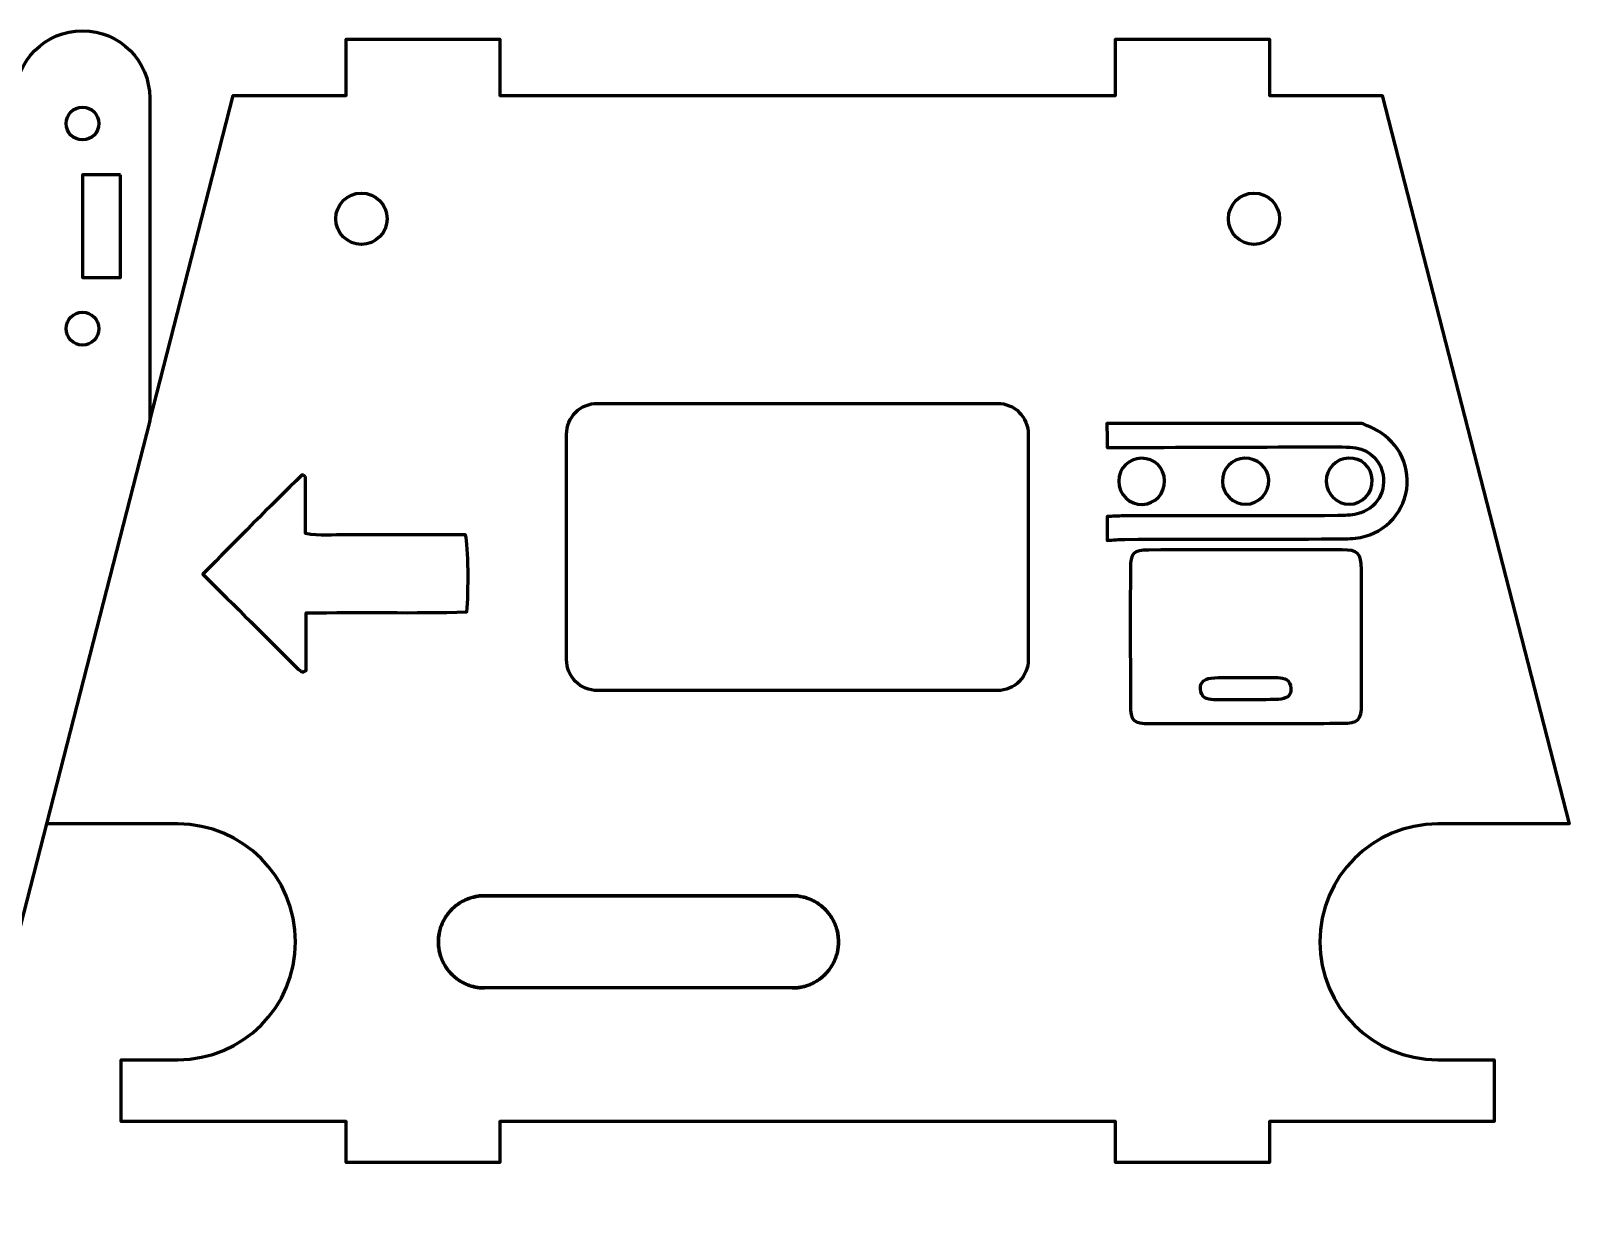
# Model space of a CAD drawing. Header units: millimetres. Extents: x -506 to -29, y -1445 to -43.
# Drawn here: x -352.4 to -202.5, y -997.3 to -881.7 of the extents above; entities that cross this region are included whole.
import ezdxf

# ---------------------------------------------------------------- set-up
doc = ezdxf.new("R2010")
doc.units = ezdxf.units.MM
doc.linetypes.add('K5LT_BASIC', pattern=[0])

# ---------------------------------------------------------------- blocks, each defined once
blk = doc.blocks.new('U40')
at = {"color": 150, "linetype": 'K5LT_BASIC', "lineweight": 60, "true_color": 0x0080ff}
blk.add_lwpolyline([(-465.83, -1027.26), (-465.83, -1013.26), (-476.83, -1013.26), (-500.83, -919.76), (-500.83, -913.26), (-500.83, -888.26, -1), (-487.74, -888.26), (-487.74, -913.26), (-465.83, -913.26), (-465.83, -909.26), (-450.83, -909.26), (-450.83, -913.26), (-390.83, -913.26), (-390.83, -909.26), (-375.83, -909.26), (-375.83, -913.26), (-353.93, -913.26), (-353.93, -888.26, -1), (-340.83, -888.26), (-340.83, -913.26), (-340.83, -919.76), (-364.83, -1013.26), (-375.83, -1013.26), (-375.83, -1027.26)], format="xyb", dxfattribs=at)
blk.add_lwpolyline([(-343.68, -895.76), (-347.38, -895.76), (-347.38, -905.76), (-343.68, -905.76)], close=True, dxfattribs=at)
for centre in [(-347.38, -890.76), (-347.38, -910.76)]:
    blk.add_circle(centre, 1.6, dxfattribs=at)
blk = doc.blocks.new('U41')
at = {"color": 150, "linetype": 'K5LT_BASIC', "lineweight": 60, "true_color": 0x0080ff}
for p, q in [((-298.19, -975.04), (-308.19, -975.04)), ((-288.19, -975.04), (-298.19, -975.04)), ((-278.19, -975.04), (-288.19, -975.04))]:
    blk.add_line(p, q, dxfattribs=at)
blk = doc.blocks.new('U42')
at = {"color": 150, "linetype": 'K5LT_BASIC', "lineweight": 60, "true_color": 0x0080ff}
for p, q in [((-298.19, -966.04), (-308.19, -966.04)), ((-288.19, -966.04), (-298.19, -966.04)), ((-278.19, -966.04), (-288.19, -966.04))]:
    blk.add_line(p, q, dxfattribs=at)
blk = doc.blocks.new('U43')
at = {"color": 150, "linetype": 'K5LT_BASIC', "lineweight": 60, "true_color": 0x0080ff}
for p, q in [((-278.13, -966.04), (-278.19, -966.04)), ((-278.05, -966.05), (-278.13, -966.04)), ((-278.01, -966.05), (-278.05, -966.05)), ((-277.99, -966.05), (-278.01, -966.05)), ((-277.98, -966.05), (-277.99, -966.05)), ((-277.9, -966.05), (-277.98, -966.05)), ((-277.98, -966.05), (-277.98, -966.05)), ((-277.8, -966.06), (-277.9, -966.05)), ((-277.75, -966.06), (-277.8, -966.06)), ((-277.72, -966.07), (-277.75, -966.06)), ((-277.71, -966.07), (-277.72, -966.07)), ((-277.7, -966.07), (-277.71, -966.07)), ((-277.59, -966.08), (-277.7, -966.07)), ((-277.48, -966.1), (-277.59, -966.08)), ((-277.43, -966.11), (-277.48, -966.1)), ((-277.4, -966.11), (-277.43, -966.11)), ((-277.39, -966.12), (-277.4, -966.11)), ((-277.38, -966.12), (-277.39, -966.12)), ((-277.26, -966.14), (-277.38, -966.12)), ((-277.15, -966.17), (-277.26, -966.14)), ((-277.09, -966.18), (-277.15, -966.17)), ((-277.06, -966.19), (-277.09, -966.18)), ((-277.05, -966.19), (-277.06, -966.19)), ((-277.04, -966.19), (-277.05, -966.19)), ((-276.92, -966.23), (-277.04, -966.19)), ((-276.81, -966.26), (-276.92, -966.23)), ((-276.75, -966.28), (-276.81, -966.26)), ((-276.73, -966.29), (-276.75, -966.28)), ((-276.71, -966.29), (-276.73, -966.29)), ((-276.7, -966.3), (-276.71, -966.29)), ((-276.59, -966.34), (-276.7, -966.3)), ((-276.47, -966.38), (-276.59, -966.34)), ((-276.42, -966.41), (-276.47, -966.38)), ((-276.39, -966.42), (-276.42, -966.41)), ((-276.38, -966.42), (-276.39, -966.42)), ((-276.37, -966.43), (-276.38, -966.42)), ((-276.25, -966.48), (-276.37, -966.43)), ((-276.14, -966.54), (-276.25, -966.48)), ((-276.09, -966.56), (-276.14, -966.54)), ((-276.06, -966.58), (-276.09, -966.56)), ((-276.05, -966.59), (-276.06, -966.58)), ((-276.04, -966.59), (-276.05, -966.59)), ((-275.93, -966.65), (-276.04, -966.59)), ((-275.82, -966.72), (-275.93, -966.65)), ((-275.77, -966.75), (-275.82, -966.72)), ((-275.74, -966.77), (-275.77, -966.75)), ((-275.73, -966.78), (-275.74, -966.77)), ((-275.72, -966.78), (-275.73, -966.78)), ((-275.61, -966.86), (-275.72, -966.78)), ((-275.51, -966.93), (-275.61, -966.86)), ((-275.45, -966.97), (-275.51, -966.93)), ((-275.43, -966.99), (-275.45, -966.97)), ((-275.42, -967), (-275.43, -966.99)), ((-275.41, -967.01), (-275.42, -967)), ((-275.3, -967.09), (-275.41, -967.01)), ((-275.21, -967.18), (-275.3, -967.09)), ((-275.16, -967.22), (-275.21, -967.18)), ((-275.13, -967.24), (-275.16, -967.22)), ((-275.12, -967.25), (-275.13, -967.24)), ((-275.11, -967.26), (-275.12, -967.25)), ((-275.02, -967.35), (-275.11, -967.26)), ((-274.92, -967.45), (-275.02, -967.35)), ((-274.88, -967.5), (-274.92, -967.45)), ((-274.86, -967.52), (-274.88, -967.5)), ((-274.85, -967.53), (-274.86, -967.52)), ((-274.84, -967.54), (-274.85, -967.53)), ((-274.75, -967.64), (-274.84, -967.54)), ((-274.66, -967.75), (-274.75, -967.64)), ((-274.62, -967.8), (-274.66, -967.75)), ((-274.6, -967.83), (-274.62, -967.8)), ((-274.59, -967.84), (-274.6, -967.83)), ((-274.59, -967.85), (-274.59, -967.84)), ((-274.5, -967.96), (-274.59, -967.85)), ((-274.43, -968.07), (-274.5, -967.96)), ((-274.39, -968.13), (-274.43, -968.07)), ((-274.37, -968.16), (-274.39, -968.13)), ((-274.36, -968.17), (-274.37, -968.16)), ((-274.36, -968.18), (-274.36, -968.17)), ((-274.29, -968.3), (-274.36, -968.18)), ((-274.22, -968.42), (-274.29, -968.3)), ((-274.19, -968.49), (-274.22, -968.42)), ((-274.17, -968.52), (-274.19, -968.49)), ((-274.16, -968.53), (-274.17, -968.52)), ((-274.16, -968.54), (-274.16, -968.53)), ((-274.1, -968.67), (-274.16, -968.54)), ((-274.04, -968.8), (-274.1, -968.67)), ((-274.02, -968.86), (-274.04, -968.8)), ((-274, -968.89), (-274.02, -968.86)), ((-274, -968.91), (-274, -968.89)), ((-273.99, -968.92), (-274, -968.91)), ((-273.94, -969.05), (-273.99, -968.92)), ((-273.9, -969.18), (-273.94, -969.05)), ((-273.88, -969.25), (-273.9, -969.18)), ((-273.87, -969.29), (-273.88, -969.25)), ((-273.86, -969.3), (-273.87, -969.29)), ((-273.86, -969.31), (-273.86, -969.3)), ((-273.82, -969.45), (-273.86, -969.31)), ((-273.79, -969.59), (-273.82, -969.45)), ((-273.78, -969.66), (-273.79, -969.59)), ((-273.77, -969.69), (-273.78, -969.66)), ((-273.77, -969.71), (-273.77, -969.69)), ((-273.77, -969.72), (-273.77, -969.71)), ((-273.74, -969.86), (-273.77, -969.72)), ((-273.72, -970), (-273.74, -969.86)), ((-273.71, -970.07), (-273.72, -970)), ((-273.71, -970.11), (-273.71, -970.07)), ((-273.71, -970.12), (-273.71, -970.11)), ((-273.71, -970.13), (-273.71, -970.12)), ((-273.7, -970.28), (-273.71, -970.13)), ((-273.85, -971.74), (-273.83, -971.67)), ((-273.83, -971.67), (-273.8, -971.54)), ((-273.8, -971.54), (-273.77, -971.39)), ((-273.77, -971.37), (-273.76, -971.33)), ((-273.77, -971.38), (-273.77, -971.37)), ((-273.77, -971.39), (-273.77, -971.38)), ((-273.76, -971.33), (-273.75, -971.26)), ((-273.75, -971.26), (-273.73, -971.12)), ((-273.73, -971.12), (-273.71, -970.98)), ((-273.71, -970.91), (-273.7, -970.84)), ((-273.71, -970.95), (-273.71, -970.91)), ((-273.71, -970.97), (-273.71, -970.95)), ((-273.71, -970.98), (-273.71, -970.97)), ((-273.69, -970.42), (-273.7, -970.28)), ((-273.7, -970.84), (-273.69, -970.7)), ((-273.69, -970.49), (-273.69, -970.42)), ((-273.69, -970.53), (-273.69, -970.49)), ((-273.69, -970.55), (-273.69, -970.53)), ((-273.69, -970.7), (-273.69, -970.55)), ((-273.69, -970.55), (-273.69, -970.55)), ((-274.6, -973.26), (-274.58, -973.23)), ((-274.58, -973.23), (-274.54, -973.17)), ((-274.54, -973.17), (-274.46, -973.06)), ((-274.46, -973.06), (-274.38, -972.94)), ((-274.38, -972.93), (-274.37, -972.92)), ((-274.38, -972.94), (-274.38, -972.93)), ((-274.37, -972.92), (-274.35, -972.89)), ((-274.35, -972.89), (-274.31, -972.83)), ((-274.31, -972.83), (-274.24, -972.71)), ((-274.24, -972.71), (-274.18, -972.58)), ((-274.18, -972.58), (-274.17, -972.57)), ((-274.17, -972.56), (-274.15, -972.52)), ((-274.17, -972.57), (-274.17, -972.56)), ((-274.15, -972.52), (-274.12, -972.46)), ((-274.12, -972.46), (-274.06, -972.33)), ((-274.06, -972.33), (-274.01, -972.2)), ((-274.01, -972.2), (-274, -972.19)), ((-274, -972.17), (-273.98, -972.14)), ((-274, -972.19), (-274, -972.17)), ((-273.98, -972.14), (-273.96, -972.07)), ((-273.96, -972.07), (-273.91, -971.94)), ((-273.91, -971.94), (-273.87, -971.8)), ((-273.87, -971.79), (-273.86, -971.78)), ((-273.87, -971.8), (-273.87, -971.79)), ((-273.86, -971.78), (-273.85, -971.74)), ((-276.66, -974.77), (-276.54, -974.73)), ((-276.54, -974.73), (-276.43, -974.69)), ((-276.43, -974.69), (-276.42, -974.68)), ((-276.42, -974.68), (-276.41, -974.68)), ((-276.41, -974.68), (-276.38, -974.66)), ((-276.38, -974.66), (-276.33, -974.64)), ((-276.33, -974.64), (-276.21, -974.59)), ((-276.21, -974.59), (-276.1, -974.53)), ((-276.1, -974.53), (-276.09, -974.52)), ((-276.09, -974.52), (-276.08, -974.52)), ((-276.08, -974.52), (-276.05, -974.5)), ((-276.05, -974.5), (-276, -974.47)), ((-276, -974.47), (-275.89, -974.41)), ((-275.89, -974.41), (-275.77, -974.34)), ((-275.77, -974.34), (-275.75, -974.33)), ((-275.77, -974.34), (-275.77, -974.34)), ((-275.75, -974.33), (-275.73, -974.31)), ((-275.73, -974.31), (-275.67, -974.27)), ((-275.67, -974.27), (-275.57, -974.2)), ((-275.57, -974.2), (-275.46, -974.12)), ((-275.46, -974.12), (-275.45, -974.12)), ((-275.45, -974.12), (-275.44, -974.11)), ((-275.44, -974.11), (-275.41, -974.09)), ((-275.41, -974.09), (-275.36, -974.04)), ((-275.36, -974.04), (-275.26, -973.96)), ((-275.26, -973.96), (-275.16, -973.87)), ((-275.16, -973.87), (-275.15, -973.86)), ((-275.15, -973.86), (-275.14, -973.85)), ((-275.14, -973.85), (-275.12, -973.83)), ((-275.12, -973.83), (-275.07, -973.78)), ((-275.07, -973.78), (-274.97, -973.69)), ((-274.97, -973.69), (-274.88, -973.59)), ((-274.88, -973.59), (-274.87, -973.58)), ((-274.87, -973.58), (-274.86, -973.57)), ((-274.86, -973.57), (-274.84, -973.54)), ((-274.84, -973.54), (-274.79, -973.49)), ((-274.79, -973.49), (-274.7, -973.39)), ((-274.7, -973.39), (-274.62, -973.28)), ((-274.62, -973.28), (-274.61, -973.27)), ((-274.61, -973.27), (-274.6, -973.26)), ((-278.19, -975.04), (-277.8, -975.03)), ((-277.8, -975.03), (-277.79, -975.03)), ((-277.79, -975.03), (-277.78, -975.02)), ((-277.78, -975.02), (-277.75, -975.02)), ((-277.75, -975.02), (-277.68, -975.01)), ((-277.68, -975.01), (-277.55, -975)), ((-277.55, -975), (-277.44, -974.98)), ((-277.44, -974.98), (-277.43, -974.98)), ((-277.43, -974.98), (-277.41, -974.98)), ((-277.41, -974.98), (-277.38, -974.97)), ((-277.38, -974.97), (-277.32, -974.96)), ((-277.32, -974.96), (-277.2, -974.93)), ((-277.2, -974.93), (-277.11, -974.91)), ((-277.11, -974.91), (-277.1, -974.91)), ((-277.1, -974.91), (-277.08, -974.91)), ((-277.08, -974.91), (-277.06, -974.9)), ((-277.06, -974.9), (-277, -974.88)), ((-277, -974.88), (-276.88, -974.85)), ((-276.88, -974.85), (-276.77, -974.81)), ((-276.77, -974.81), (-276.76, -974.81)), ((-276.76, -974.81), (-276.74, -974.8)), ((-276.74, -974.8), (-276.72, -974.79)), ((-276.72, -974.79), (-276.66, -974.77))]:
    blk.add_line(p, q, dxfattribs=at)
blk = doc.blocks.new('U44')
at = {"color": 150, "linetype": 'K5LT_BASIC', "lineweight": 60, "true_color": 0x0080ff}
for p, q in [((-311.24, -967.23), (-311.26, -967.26)), ((-311.23, -967.22), (-311.24, -967.23)), ((-311.22, -967.22), (-311.23, -967.22)), ((-311.12, -967.13), (-311.22, -967.22)), ((-311.02, -967.04), (-311.12, -967.13)), ((-310.97, -967), (-311.02, -967.04)), ((-310.94, -966.98), (-310.97, -967)), ((-310.93, -966.97), (-310.94, -966.98)), ((-310.92, -966.97), (-310.93, -966.97)), ((-310.81, -966.89), (-310.92, -966.97)), ((-310.71, -966.81), (-310.81, -966.89)), ((-310.65, -966.78), (-310.71, -966.81)), ((-310.63, -966.76), (-310.65, -966.78)), ((-310.61, -966.75), (-310.63, -966.76)), ((-310.49, -966.68), (-310.61, -966.75)), ((-310.61, -966.75), (-310.61, -966.75)), ((-310.38, -966.61), (-310.49, -966.68)), ((-310.33, -966.58), (-310.38, -966.61)), ((-310.3, -966.57), (-310.33, -966.58)), ((-310.29, -966.56), (-310.3, -966.57)), ((-310.28, -966.56), (-310.29, -966.56)), ((-310.17, -966.5), (-310.28, -966.56)), ((-310.05, -966.45), (-310.17, -966.5)), ((-310, -966.42), (-310.05, -966.45)), ((-309.97, -966.41), (-310, -966.42)), ((-309.96, -966.4), (-309.97, -966.41)), ((-309.95, -966.4), (-309.96, -966.4)), ((-309.84, -966.36), (-309.95, -966.4)), ((-309.72, -966.31), (-309.84, -966.36)), ((-309.66, -966.29), (-309.72, -966.31)), ((-309.64, -966.28), (-309.66, -966.29)), ((-309.62, -966.28), (-309.64, -966.28)), ((-309.61, -966.27), (-309.62, -966.28)), ((-309.5, -966.24), (-309.61, -966.27)), ((-309.38, -966.2), (-309.5, -966.24)), ((-309.32, -966.19), (-309.38, -966.2)), ((-309.3, -966.18), (-309.32, -966.19)), ((-309.28, -966.18), (-309.3, -966.18)), ((-309.27, -966.18), (-309.28, -966.18)), ((-309.18, -966.15), (-309.27, -966.18)), ((-309.06, -966.13), (-309.18, -966.15)), ((-309, -966.12), (-309.06, -966.13)), ((-308.97, -966.11), (-309, -966.12)), ((-308.95, -966.11), (-308.97, -966.11)), ((-308.83, -966.09), (-308.95, -966.11)), ((-308.95, -966.11), (-308.95, -966.11)), ((-308.7, -966.07), (-308.83, -966.09)), ((-308.63, -966.07), (-308.7, -966.07)), ((-308.6, -966.06), (-308.63, -966.07)), ((-308.59, -966.06), (-308.6, -966.06)), ((-308.58, -966.06), (-308.59, -966.06)), ((-308.19, -966.04), (-308.58, -966.06)), ((-312.26, -968.63), (-312.32, -968.75)), ((-312.23, -968.56), (-312.26, -968.63)), ((-312.22, -968.53), (-312.23, -968.56)), ((-312.21, -968.52), (-312.22, -968.53)), ((-312.2, -968.51), (-312.21, -968.52)), ((-312.14, -968.38), (-312.2, -968.51)), ((-312.07, -968.26), (-312.14, -968.38)), ((-312.03, -968.2), (-312.07, -968.26)), ((-312.01, -968.17), (-312.03, -968.2)), ((-312, -968.15), (-312.01, -968.17)), ((-311.92, -968.03), (-312, -968.15)), ((-312, -968.15), (-312, -968.15)), ((-311.84, -967.91), (-311.92, -968.03)), ((-311.8, -967.86), (-311.84, -967.91)), ((-311.78, -967.83), (-311.8, -967.86)), ((-311.77, -967.82), (-311.78, -967.83)), ((-311.76, -967.81), (-311.77, -967.82)), ((-311.68, -967.7), (-311.76, -967.81)), ((-311.59, -967.59), (-311.68, -967.7)), ((-311.54, -967.54), (-311.59, -967.59)), ((-311.52, -967.52), (-311.54, -967.54)), ((-311.51, -967.5), (-311.52, -967.52)), ((-311.5, -967.5), (-311.51, -967.5)), ((-311.41, -967.4), (-311.5, -967.5)), ((-311.31, -967.3), (-311.41, -967.4)), ((-311.26, -967.26), (-311.31, -967.3)), ((-312.67, -970.17), (-312.68, -970.24)), ((-312.65, -969.97), (-312.67, -970.11)), ((-312.67, -970.11), (-312.67, -970.12)), ((-312.67, -970.12), (-312.67, -970.14)), ((-312.67, -970.14), (-312.67, -970.17)), ((-312.63, -969.82), (-312.65, -969.97)), ((-312.62, -969.75), (-312.63, -969.82)), ((-312.61, -969.72), (-312.62, -969.75)), ((-312.58, -969.55), (-312.61, -969.69)), ((-312.61, -969.69), (-312.61, -969.7)), ((-312.61, -969.7), (-312.61, -969.72)), ((-312.55, -969.41), (-312.58, -969.55)), ((-312.53, -969.34), (-312.55, -969.41)), ((-312.52, -969.31), (-312.53, -969.34)), ((-312.51, -969.29), (-312.52, -969.31)), ((-312.47, -969.15), (-312.51, -969.28)), ((-312.51, -969.28), (-312.51, -969.29)), ((-312.42, -969.01), (-312.47, -969.15)), ((-312.4, -968.95), (-312.42, -969.01)), ((-312.38, -968.91), (-312.4, -968.95)), ((-312.37, -968.89), (-312.38, -968.9)), ((-312.38, -968.9), (-312.38, -968.91)), ((-312.32, -968.75), (-312.37, -968.89)), ((-312.68, -970.24), (-312.69, -970.39)), ((-312.69, -970.39), (-312.69, -970.53)), ((-312.69, -970.53), (-312.69, -970.54)), ((-312.69, -970.54), (-312.69, -970.56)), ((-312.69, -970.56), (-312.69, -970.59)), ((-312.69, -970.59), (-312.69, -970.66)), ((-312.69, -970.66), (-312.68, -970.81)), ((-312.68, -970.81), (-312.67, -970.95)), ((-312.67, -970.95), (-312.67, -970.96)), ((-312.67, -970.96), (-312.67, -970.98)), ((-312.67, -970.98), (-312.67, -971.01)), ((-312.67, -971.01), (-312.66, -971.08)), ((-312.66, -971.08), (-312.64, -971.22)), ((-312.64, -971.22), (-312.61, -971.37)), ((-312.61, -971.37), (-312.61, -971.38)), ((-312.61, -971.38), (-312.61, -971.39)), ((-312.61, -971.39), (-312.6, -971.43)), ((-312.6, -971.43), (-312.59, -971.5)), ((-312.59, -971.5), (-312.56, -971.63)), ((-312.56, -971.63), (-312.52, -971.78)), ((-312.52, -971.78), (-312.52, -971.78)), ((-312.52, -971.78), (-312.51, -971.8)), ((-312.51, -971.8), (-312.5, -971.83)), ((-312.5, -971.83), (-312.48, -971.9)), ((-312.48, -971.9), (-312.44, -972.03)), ((-312.44, -972.03), (-312.39, -972.17)), ((-312.39, -972.17), (-312.38, -972.18)), ((-312.38, -972.18), (-312.38, -972.19)), ((-312.38, -972.19), (-312.36, -972.23)), ((-312.36, -972.23), (-312.34, -972.29)), ((-312.34, -972.29), (-312.28, -972.42)), ((-312.28, -972.42), (-312.22, -972.55)), ((-312.22, -972.55), (-312.22, -972.55)), ((-312.22, -972.55), (-312.21, -972.57)), ((-312.21, -972.57), (-312.19, -972.6)), ((-312.19, -972.6), (-312.16, -972.66)), ((-312.16, -972.66), (-312.09, -972.78)), ((-312.09, -972.78), (-312.02, -972.9)), ((-312.02, -972.9), (-312.02, -972.91)), ((-312.02, -972.91), (-312.01, -972.93)), ((-312.01, -972.93), (-311.99, -972.95)), ((-311.99, -972.95), (-311.95, -973.01)), ((-311.95, -973.01), (-311.88, -973.12)), ((-311.88, -973.12), (-311.79, -973.24)), ((-311.79, -973.24), (-311.79, -973.25)), ((-311.79, -973.25), (-311.78, -973.26)), ((-311.78, -973.26), (-311.76, -973.29)), ((-311.76, -973.29), (-311.72, -973.34)), ((-311.72, -973.34), (-311.63, -973.44)), ((-311.63, -973.44), (-311.54, -973.55)), ((-311.54, -973.55), (-311.54, -973.55)), ((-311.54, -973.55), (-311.52, -973.57)), ((-311.52, -973.57), (-311.5, -973.59)), ((-311.5, -973.59), (-311.46, -973.64)), ((-311.46, -973.64), (-311.36, -973.73)), ((-311.36, -973.73), (-311.27, -973.83)), ((-311.27, -973.83), (-311.26, -973.83)), ((-311.26, -973.83), (-311.25, -973.85)), ((-311.25, -973.85), (-311.22, -973.87)), ((-311.22, -973.87), (-311.17, -973.91)), ((-311.17, -973.91), (-311.08, -974)), ((-311.08, -974), (-310.97, -974.08)), ((-310.97, -974.08), (-310.96, -974.09)), ((-310.96, -974.09), (-310.95, -974.1)), ((-310.95, -974.1), (-310.93, -974.12)), ((-310.93, -974.12), (-310.88, -974.15)), ((-310.88, -974.15), (-310.77, -974.23)), ((-310.77, -974.23), (-310.66, -974.3)), ((-310.66, -974.3), (-310.65, -974.31)), ((-310.65, -974.31), (-310.64, -974.32)), ((-310.64, -974.32), (-310.61, -974.33)), ((-310.61, -974.33), (-310.56, -974.37)), ((-310.56, -974.37), (-310.45, -974.43)), ((-310.45, -974.43), (-310.34, -974.5)), ((-310.34, -974.5), (-310.33, -974.5)), ((-310.33, -974.5), (-310.32, -974.51)), ((-310.32, -974.51), (-310.29, -974.52)), ((-310.29, -974.52), (-310.24, -974.55)), ((-310.24, -974.55), (-310.13, -974.6)), ((-310.13, -974.6), (-310.01, -974.66)), ((-310.01, -974.66), (-310, -974.66)), ((-310, -974.66), (-309.99, -974.67)), ((-309.99, -974.67), (-309.96, -974.68)), ((-309.96, -974.68), (-309.91, -974.7)), ((-309.91, -974.7), (-309.79, -974.75)), ((-309.79, -974.75), (-309.68, -974.79)), ((-309.68, -974.79), (-309.67, -974.79)), ((-309.67, -974.79), (-309.65, -974.8)), ((-309.65, -974.8), (-309.63, -974.81)), ((-309.63, -974.81), (-309.57, -974.83)), ((-309.57, -974.83), (-309.46, -974.86)), ((-309.46, -974.86), (-309.34, -974.89)), ((-309.34, -974.89), (-309.33, -974.9)), ((-309.33, -974.9), (-309.32, -974.9)), ((-309.32, -974.9), (-309.29, -974.91)), ((-309.29, -974.91), (-309.23, -974.92)), ((-309.23, -974.92), (-309.12, -974.95)), ((-309.12, -974.95), (-309, -974.97)), ((-309, -974.97), (-309, -974.97)), ((-309, -974.97), (-308.98, -974.97)), ((-308.98, -974.97), (-308.95, -974.98)), ((-308.95, -974.98), (-308.9, -974.99)), ((-308.9, -974.99), (-308.79, -975)), ((-308.79, -975), (-308.68, -975.02)), ((-308.68, -975.02), (-308.67, -975.02)), ((-308.67, -975.02), (-308.66, -975.02)), ((-308.66, -975.02), (-308.63, -975.02)), ((-308.63, -975.02), (-308.58, -975.03)), ((-308.58, -975.03), (-308.48, -975.03)), ((-308.48, -975.03), (-308.4, -975.04)), ((-308.4, -975.04), (-308.4, -975.04)), ((-308.4, -975.04), (-308.39, -975.04)), ((-308.39, -975.04), (-308.37, -975.04)), ((-308.37, -975.04), (-308.33, -975.04)), ((-308.33, -975.04), (-308.25, -975.04)), ((-308.25, -975.04), (-308.19, -975.04))]:
    blk.add_line(p, q, dxfattribs=at)
blk = doc.blocks.new('U56')
at = {"color": 150, "linetype": 'K5LT_BASIC', "lineweight": 60, "true_color": 0x0080ff}
for points, knots in [([(-222.67, -919.99), (-222.32, -920.14), (-221.97, -920.3), (-221.62, -920.46), (-219.29, -921.53), (-217.95, -923.93), (-218.3, -926.4), (-218.66, -928.94), (-220.69, -930.89), (-223.29, -931.18), (-223.96, -931.26), (-224.65, -931.26), (-225.33, -931.26), (-232.14, -931.28), (-238.95, -931.28), (-245.77, -931.3), (-246.35, -931.3), (-246.92, -931.37), (-247.5, -931.41), (-247.5, -930.63), (-247.51, -929.85), (-247.51, -929.08), (-246.97, -929.06), (-246.44, -929.02), (-245.9, -929.02), (-238.94, -929.01), (-231.98, -929), (-225.01, -928.99), (-224.38, -928.98), (-223.74, -928.97), (-223.13, -928.82), (-221.22, -928.37), (-220.17, -926.54), (-220.69, -924.67), (-221.07, -923.3), (-222.28, -922.35), (-223.85, -922.31), (-225.8, -922.26), (-227.74, -922.28), (-229.69, -922.29), (-235.63, -922.31), (-241.57, -922.33), (-247.51, -922.35), (-247.51, -921.57), (-247.52, -920.79), (-247.52, -920.01), (-239.23, -920), (-230.95, -919.99), (-222.67, -919.99)], [0, 0, 0, 0, 0.0625, 0.0625, 0.0625, 0.125, 0.125, 0.125, 0.1875, 0.1875, 0.1875, 0.25, 0.25, 0.25, 0.3125, 0.3125, 0.3125, 0.375, 0.375, 0.375, 0.4375, 0.4375, 0.4375, 0.5, 0.5, 0.5, 0.5625, 0.5625, 0.5625, 0.625, 0.625, 0.625, 0.6875, 0.6875, 0.6875, 0.75, 0.75, 0.75, 0.8125, 0.8125, 0.8125, 0.875, 0.875, 0.875, 0.9375, 0.9375, 0.9375, 1, 1, 1, 1]), ([(-244.15, -923.4), (-242.9, -923.39), (-241.93, -924.33), (-241.91, -925.58), (-241.88, -926.83), (-242.83, -927.84), (-244.05, -927.89), (-245.32, -927.95), (-246.38, -926.91), (-246.37, -925.62), (-246.36, -924.37), (-245.4, -923.41), (-244.15, -923.4)], [0, 0, 0, 0, 0.25, 0.25, 0.25, 0.5, 0.5, 0.5, 0.75, 0.75, 0.75, 1, 1, 1, 1]), ([(-236.27, -925.67), (-236.3, -924.44), (-235.34, -923.44), (-234.1, -923.39), (-232.87, -923.35), (-231.82, -924.3), (-231.75, -925.51), (-231.68, -926.76), (-232.74, -927.88), (-234, -927.88), (-235.21, -927.89), (-236.24, -926.88), (-236.27, -925.67)], [0, 0, 0, 0, 0.25, 0.25, 0.25, 0.5, 0.5, 0.5, 0.75, 0.75, 0.75, 1, 1, 1, 1]), ([(-226.16, -925.66), (-226.19, -924.46), (-225.21, -923.42), (-223.99, -923.38), (-222.72, -923.33), (-221.73, -924.23), (-221.67, -925.49), (-221.61, -926.79), (-222.62, -927.87), (-223.89, -927.87), (-225.1, -927.88), (-226.13, -926.87), (-226.16, -925.66)], [0, 0, 0, 0, 0.25, 0.25, 0.25, 0.5, 0.5, 0.5, 0.75, 0.75, 0.75, 1, 1, 1, 1]), ([(-233.97, -949.25), (-237.08, -949.25), (-240.2, -949.26), (-243.32, -949.26), (-244.97, -949.25), (-245.22, -949.02), (-245.23, -947.43), (-245.25, -943), (-245.25, -938.57), (-245.24, -934.14), (-245.24, -932.65), (-244.94, -932.34), (-243.44, -932.34), (-237.16, -932.32), (-230.88, -932.31), (-224.6, -932.32), (-223.08, -932.32), (-222.73, -932.68), (-222.72, -934.23), (-222.7, -938.62), (-222.69, -943), (-222.71, -947.38), (-222.71, -948.93), (-223.03, -949.23), (-224.62, -949.23), (-227.74, -949.25), (-230.85, -949.24), (-233.97, -949.25)], [0, 0, 0, 0, 0.111111, 0.111111, 0.111111, 0.222222, 0.222222, 0.222222, 0.333333, 0.333333, 0.333333, 0.444444, 0.444444, 0.444444, 0.555556, 0.555556, 0.555556, 0.666667, 0.666667, 0.666667, 0.777778, 0.777778, 0.777778, 0.888889, 0.888889, 0.888889, 1, 1, 1, 1]), ([(-233.96, -944.78), (-233.96, -944.78), (-233.96, -944.78), (-233.96, -944.78), (-234.98, -944.78), (-236, -944.76), (-237.02, -944.79), (-237.98, -944.82), (-238.47, -945.22), (-238.42, -945.9), (-238.36, -946.7), (-237.81, -946.94), (-237.1, -946.93), (-235.01, -946.93), (-232.92, -946.95), (-230.83, -946.92), (-229.98, -946.9), (-229.54, -946.47), (-229.59, -945.82), (-229.64, -945.01), (-230.19, -944.78), (-230.9, -944.78), (-231.92, -944.78), (-232.94, -944.78), (-233.96, -944.78)], [0, 0, 0, 0, 0.125, 0.125, 0.125, 0.25, 0.25, 0.25, 0.375, 0.375, 0.375, 0.5, 0.5, 0.5, 0.625, 0.625, 0.625, 0.75, 0.75, 0.75, 0.875, 0.875, 0.875, 1, 1, 1, 1])]:
    blk.add_open_spline(points, degree=3, knots=knots, dxfattribs=at)
blk = doc.blocks.new('U57')
at = {"color": 150, "linetype": 'K5LT_BASIC', "lineweight": 60, "true_color": 0x0080ff}
blk.add_open_spline([(-325.64, -925.17), (-325.64, -927), (-325.64, -928.84), (-325.63, -930.73), (-324.25, -931.01), (-322.94, -930.83), (-321.65, -930.86), (-320.34, -930.89), (-319.02, -930.86), (-317.71, -930.86), (-316.45, -930.86), (-315.18, -930.86), (-313.92, -930.86), (-312.61, -930.85), (-311.31, -930.85), (-310.04, -930.85), (-309.77, -932.03), (-309.71, -936.43), (-309.93, -938.38), (-315.08, -938.53), (-320.26, -938.37), (-325.58, -938.48), (-325.58, -940.43), (-325.58, -942.3), (-325.58, -944.09), (-325.77, -944.19), (-325.81, -944.21), (-325.85, -944.22), (-325.9, -944.23), (-325.96, -944.24), (-325.99, -944.21), (-326.15, -944.1), (-326.31, -943.99), (-326.45, -943.86), (-329.48, -940.84), (-332.5, -937.82), (-335.64, -934.69), (-332.4, -931.39), (-329.2, -928.18), (-325.96, -925), (-325.86, -925.06), (-325.75, -925.11), (-325.64, -925.17)], degree=3, knots=[0, 0, 0, 0, 0.071429, 0.071429, 0.071429, 0.142857, 0.142857, 0.142857, 0.214286, 0.214286, 0.214286, 0.285714, 0.285714, 0.285714, 0.357143, 0.357143, 0.357143, 0.428571, 0.428571, 0.428571, 0.5, 0.5, 0.5, 0.571429, 0.571429, 0.571429, 0.642857, 0.642857, 0.642857, 0.714286, 0.714286, 0.714286, 0.785714, 0.785714, 0.785714, 0.857143, 0.857143, 0.857143, 0.928571, 0.928571, 0.928571, 1, 1, 1, 1], dxfattribs=at)

msp = doc.modelspace()

# ---------------------------------------------------------------- linework, layer by layer
at = {"color": 150, "linetype": 'K5LT_BASIC', "lineweight": 60, "true_color": 0x0080ff}
msp.add_lwpolyline([(-340.83, -919.76), (-332.69, -888.04), (-321.69, -888.04), (-321.69, -882.54), (-306.69, -882.54), (-306.69, -888.04), (-246.69, -888.04), (-246.69, -882.54), (-231.69, -882.54), (-231.69, -888.04), (-220.69, -888.04), (-202.46, -959.05), (-210.28, -959.05), (-215.28, -959.05, 1), (-215.28, -982.03), (-209.78, -982.03), (-209.78, -988.04), (-231.69, -988.04), (-231.69, -992.04), (-246.69, -992.04), (-246.69, -988.04), (-306.69, -988.04), (-306.69, -992.04), (-321.69, -992.04), (-321.69, -988.04), (-343.6, -988.04), (-343.6, -982.03), (-338.1, -982.03, 1), (-338.1, -959.05), (-343.1, -959.05), (-350.92, -959.05)], format="xyb", dxfattribs=at)
msp.add_lwpolyline([(-258.19, -946.04), (-297.19, -946.04, -0.414214), (-300.19, -943.04), (-300.19, -921.04, -0.414214), (-297.19, -918.04), (-258.19, -918.04, -0.414214), (-255.19, -921.04), (-255.19, -943.04, -0.414214)], format="xyb", close=True, dxfattribs=at)
msp.add_lwpolyline([(-278.19, -975.04), (-288.19, -975.04), (-298.19, -975.04), (-308.19, -975.04), (-308.58, -975.03), (-308.59, -975.03), (-308.6, -975.02), (-308.63, -975.02), (-308.7, -975.01), (-308.83, -975), (-308.95, -974.98), (-308.95, -974.98), (-308.97, -974.98), (-309, -974.97), (-309.06, -974.96), (-309.18, -974.93), (-309.27, -974.91), (-309.28, -974.91), (-309.3, -974.91), (-309.32, -974.9), (-309.38, -974.88), (-309.5, -974.85), (-309.61, -974.81), (-309.62, -974.81), (-309.64, -974.8), (-309.66, -974.79), (-309.72, -974.77), (-309.84, -974.73), (-309.95, -974.69), (-309.96, -974.68), (-309.97, -974.68), (-310, -974.66), (-310.05, -974.64), (-310.17, -974.59), (-310.28, -974.53), (-310.29, -974.52), (-310.3, -974.52), (-310.33, -974.5), (-310.38, -974.47), (-310.49, -974.41), (-310.61, -974.34), (-310.61, -974.34), (-310.63, -974.33), (-310.65, -974.31), (-310.71, -974.27), (-310.81, -974.2), (-310.92, -974.12), (-310.93, -974.12), (-310.94, -974.11), (-310.97, -974.09), (-311.02, -974.04), (-311.12, -973.96), (-311.22, -973.87), (-311.23, -973.86), (-311.24, -973.85), (-311.26, -973.83), (-311.31, -973.78), (-311.41, -973.69), (-311.5, -973.59), (-311.51, -973.58), (-311.52, -973.57), (-311.54, -973.54), (-311.59, -973.49), (-311.68, -973.39), (-311.76, -973.28), (-311.77, -973.27), (-311.78, -973.26), (-311.8, -973.23), (-311.84, -973.17), (-311.92, -973.06), (-312, -972.94), (-312, -972.93), (-312.01, -972.92), (-312.03, -972.89), (-312.07, -972.83), (-312.14, -972.71), (-312.2, -972.58), (-312.21, -972.57), (-312.22, -972.56), (-312.23, -972.52), (-312.26, -972.46), (-312.32, -972.33), (-312.37, -972.2), (-312.38, -972.19), (-312.38, -972.17), (-312.4, -972.14), (-312.42, -972.07), (-312.47, -971.94), (-312.51, -971.8), (-312.51, -971.79), (-312.52, -971.78), (-312.53, -971.74), (-312.55, -971.67), (-312.58, -971.54), (-312.61, -971.39), (-312.61, -971.38), (-312.61, -971.37), (-312.62, -971.33), (-312.63, -971.26), (-312.65, -971.12), (-312.67, -970.98), (-312.67, -970.97), (-312.67, -970.95), (-312.67, -970.91), (-312.68, -970.84), (-312.69, -970.7), (-312.69, -970.55), (-312.69, -970.55), (-312.69, -970.53), (-312.69, -970.49), (-312.69, -970.42), (-312.68, -970.28), (-312.67, -970.13), (-312.67, -970.12), (-312.67, -970.11), (-312.67, -970.07), (-312.66, -970), (-312.64, -969.86), (-312.61, -969.72), (-312.61, -969.71), (-312.61, -969.69), (-312.6, -969.66), (-312.59, -969.59), (-312.56, -969.45), (-312.52, -969.31), (-312.52, -969.3), (-312.51, -969.29), (-312.5, -969.25), (-312.48, -969.18), (-312.44, -969.05), (-312.39, -968.92), (-312.38, -968.91), (-312.38, -968.89), (-312.36, -968.86), (-312.34, -968.8), (-312.28, -968.67), (-312.22, -968.54), (-312.22, -968.53), (-312.21, -968.52), (-312.19, -968.49), (-312.16, -968.42), (-312.09, -968.3), (-312.02, -968.18), (-312.02, -968.17), (-312.01, -968.16), (-311.99, -968.13), (-311.95, -968.07), (-311.88, -967.96), (-311.79, -967.85), (-311.79, -967.84), (-311.78, -967.83), (-311.76, -967.8), (-311.72, -967.75), (-311.63, -967.64), (-311.54, -967.54), (-311.54, -967.53), (-311.52, -967.52), (-311.5, -967.5), (-311.46, -967.45), (-311.36, -967.35), (-311.27, -967.26), (-311.26, -967.25), (-311.25, -967.24), (-311.22, -967.22), (-311.17, -967.18), (-311.08, -967.09), (-310.97, -967.01), (-310.96, -967), (-310.95, -966.99), (-310.93, -966.97), (-310.88, -966.93), (-310.77, -966.86), (-310.66, -966.78), (-310.65, -966.78), (-310.64, -966.77), (-310.61, -966.75), (-310.56, -966.72), (-310.45, -966.65), (-310.34, -966.59), (-310.33, -966.59), (-310.32, -966.58), (-310.29, -966.56), (-310.24, -966.54), (-310.13, -966.48), (-310.01, -966.43), (-310, -966.42), (-309.99, -966.42), (-309.96, -966.41), (-309.91, -966.38), (-309.79, -966.34), (-309.68, -966.3), (-309.67, -966.29), (-309.65, -966.29), (-309.63, -966.28), (-309.57, -966.26), (-309.46, -966.23), (-309.34, -966.19), (-309.33, -966.19), (-309.32, -966.19), (-309.29, -966.18), (-309.23, -966.17), (-309.12, -966.14), (-309, -966.12), (-309, -966.12), (-308.98, -966.11), (-308.95, -966.11), (-308.9, -966.1), (-308.79, -966.08), (-308.68, -966.07), (-308.67, -966.07), (-308.66, -966.07), (-308.63, -966.06), (-308.58, -966.06), (-308.48, -966.05), (-308.4, -966.05), (-308.4, -966.05), (-308.39, -966.05), (-308.37, -966.05), (-308.33, -966.05), (-308.25, -966.04), (-308.19, -966.04), (-298.19, -966.04), (-288.19, -966.04), (-278.19, -966.04), (-277.8, -966.06), (-277.79, -966.06), (-277.78, -966.06), (-277.75, -966.07), (-277.68, -966.07), (-277.55, -966.09), (-277.44, -966.11), (-277.43, -966.11), (-277.41, -966.11), (-277.38, -966.12), (-277.32, -966.13), (-277.2, -966.15), (-277.11, -966.18), (-277.1, -966.18), (-277.08, -966.18), (-277.06, -966.19), (-277, -966.2), (-276.88, -966.24), (-276.77, -966.27), (-276.76, -966.28), (-276.74, -966.28), (-276.72, -966.29), (-276.66, -966.31), (-276.54, -966.36), (-276.43, -966.4), (-276.42, -966.4), (-276.41, -966.41), (-276.38, -966.42), (-276.33, -966.45), (-276.21, -966.5), (-276.1, -966.56), (-276.09, -966.56), (-276.08, -966.57), (-276.05, -966.58), (-276, -966.61), (-275.89, -966.68), (-275.77, -966.75), (-275.77, -966.75), (-275.75, -966.76), (-275.73, -966.78), (-275.67, -966.81), (-275.57, -966.89), (-275.46, -966.97), (-275.45, -966.97), (-275.44, -966.98), (-275.41, -967), (-275.36, -967.04), (-275.26, -967.13), (-275.16, -967.22), (-275.15, -967.22), (-275.14, -967.23), (-275.12, -967.26), (-275.07, -967.3), (-274.97, -967.4), (-274.88, -967.5), (-274.87, -967.5), (-274.86, -967.52), (-274.84, -967.54), (-274.79, -967.59), (-274.7, -967.7), (-274.62, -967.81), (-274.61, -967.82), (-274.6, -967.83), (-274.58, -967.86), (-274.54, -967.91), (-274.46, -968.03), (-274.38, -968.15), (-274.38, -968.15), (-274.37, -968.17), (-274.35, -968.2), (-274.31, -968.26), (-274.24, -968.38), (-274.18, -968.51), (-274.17, -968.52), (-274.17, -968.53), (-274.15, -968.56), (-274.12, -968.63), (-274.06, -968.75), (-274.01, -968.89), (-274, -968.9), (-274, -968.91), (-273.98, -968.95), (-273.96, -969.01), (-273.91, -969.15), (-273.87, -969.28), (-273.87, -969.29), (-273.86, -969.31), (-273.85, -969.34), (-273.83, -969.41), (-273.8, -969.55), (-273.77, -969.69), (-273.77, -969.7), (-273.77, -969.72), (-273.76, -969.75), (-273.75, -969.82), (-273.73, -969.97), (-273.71, -970.11), (-273.71, -970.12), (-273.71, -970.14), (-273.71, -970.17), (-273.7, -970.24), (-273.69, -970.39), (-273.69, -970.53), (-273.69, -970.54), (-273.69, -970.56), (-273.69, -970.59), (-273.69, -970.66), (-273.7, -970.81), (-273.71, -970.95), (-273.71, -970.96), (-273.71, -970.98), (-273.71, -971.01), (-273.72, -971.08), (-273.74, -971.22), (-273.77, -971.37), (-273.77, -971.38), (-273.77, -971.39), (-273.78, -971.43), (-273.79, -971.5), (-273.82, -971.63), (-273.86, -971.78), (-273.86, -971.78), (-273.87, -971.8), (-273.88, -971.83), (-273.9, -971.9), (-273.94, -972.03), (-273.99, -972.17), (-274, -972.18), (-274, -972.19), (-274.02, -972.23), (-274.04, -972.29), (-274.1, -972.42), (-274.16, -972.55), (-274.16, -972.55), (-274.17, -972.57), (-274.19, -972.6), (-274.22, -972.66), (-274.29, -972.78), (-274.36, -972.9), (-274.36, -972.91), (-274.37, -972.93), (-274.39, -972.95), (-274.43, -973.01), (-274.5, -973.12), (-274.59, -973.24), (-274.59, -973.25), (-274.6, -973.26), (-274.62, -973.29), (-274.66, -973.34), (-274.75, -973.44), (-274.84, -973.55), (-274.85, -973.55), (-274.86, -973.57), (-274.88, -973.59), (-274.92, -973.64), (-275.02, -973.73), (-275.11, -973.83), (-275.12, -973.83), (-275.13, -973.85), (-275.16, -973.87), (-275.21, -973.91), (-275.3, -974), (-275.41, -974.08), (-275.42, -974.09), (-275.43, -974.1), (-275.45, -974.12), (-275.51, -974.15), (-275.61, -974.23), (-275.72, -974.3), (-275.73, -974.31), (-275.74, -974.32), (-275.77, -974.33), (-275.82, -974.37), (-275.93, -974.43), (-276.04, -974.5), (-276.05, -974.5), (-276.06, -974.51), (-276.09, -974.52), (-276.14, -974.55), (-276.25, -974.6), (-276.37, -974.66), (-276.38, -974.66), (-276.39, -974.67), (-276.42, -974.68), (-276.47, -974.7), (-276.59, -974.75), (-276.7, -974.79), (-276.71, -974.79), (-276.73, -974.8), (-276.75, -974.81), (-276.81, -974.83), (-276.92, -974.86), (-277.04, -974.89), (-277.05, -974.9), (-277.06, -974.9), (-277.09, -974.91), (-277.15, -974.92), (-277.26, -974.95), (-277.38, -974.97), (-277.39, -974.97), (-277.4, -974.97), (-277.43, -974.98), (-277.48, -974.99), (-277.59, -975), (-277.7, -975.02), (-277.71, -975.02), (-277.72, -975.02), (-277.75, -975.02), (-277.8, -975.03), (-277.9, -975.03), (-277.98, -975.04), (-277.98, -975.04), (-277.99, -975.04), (-278.01, -975.04), (-278.05, -975.04), (-278.13, -975.04)], close=True, dxfattribs=at)
for centre in [(-320.19, -900.04), (-233.19, -900.04)]:
    msp.add_circle(centre, 2.5, dxfattribs=at)

# ---------------------------------------------------------------- block references
for name in ['U40', 'U56', 'U57', 'U44', 'U42', 'U43', 'U41']:
    msp.add_blockref(name, (0, 0))

doc.saveas('drawing.dxf')
